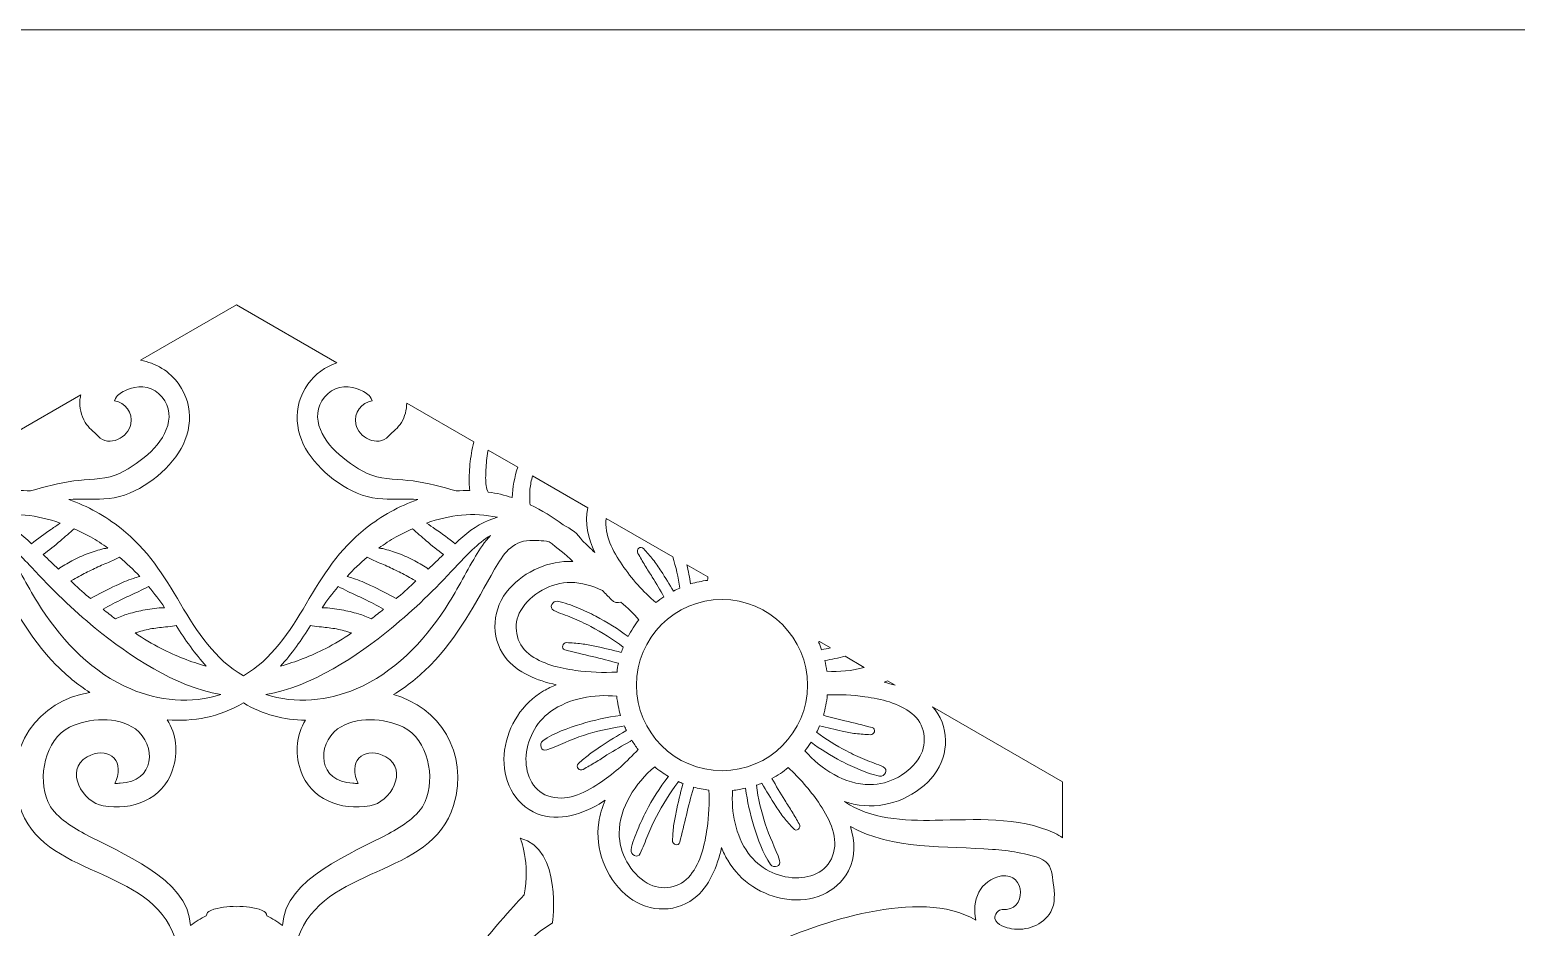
# Model space of a CAD drawing. Extents: x 7 to 992, y -718 to -282.
# Drawn here: x 363.3 to 504.6, y -367.8 to -282.5 of the extents above; entities that cross this region are included whole.
import ezdxf

# ---------------------------------------------------------------- set-up
doc = ezdxf.new("R2010")
doc.units = 0
doc.header["$MEASUREMENT"] = 0
doc.layers.add('Layer 1', color=7, linetype='Continuous')

msp = doc.modelspace()

# ---------------------------------------------------------------- linework, layer by layer
at = {"layer": 'Layer 1', "lineweight": 0}
for points, knots in [([(515.44, -282.48), (515.44, -282.48), (265.44, -282.48), (265.44, -282.48), (265.44, -282.48), (259.14, -282.48), (259.14, -282.48), (259.14, -282.48), (27.26, -282.48), (27.26, -282.48), (27.26, -282.48), (27.26, -282.86), (27.26, -282.86), (27.26, -282.86), (25.9, -282.86), (25.9, -282.86), (25.9, -282.86), (24.9, -282.86), (24.9, -282.86), (24.9, -282.86), (7.49, -306.85), (7.49, -306.85), (7.49, -306.85), (7.49, -496.33), (7.49, -496.33), (7.49, -496.33), (24.9, -524.26), (24.9, -524.26), (24.9, -524.26), (25.04, -524.26), (25.04, -524.26), (25.04, -524.26), (25.9, -525.98), (25.9, -525.98), (25.9, -525.98), (34.58, -543.33), (34.58, -543.33), (34.58, -543.33), (85.48, -645.12), (85.48, -645.12), (85.48, -645.12), (85.48, -693.39), (85.48, -693.39), (85.48, -693.6), (85.49, -693.81), (85.49, -694.02), (85.35, -694.6), (85.27, -695.2), (85.27, -695.83), (85.27, -695.83), (85.27, -710.02), (85.27, -710.02), (85.27, -714.22), (88.67, -717.63), (92.87, -717.63), (92.87, -717.63), (107.07, -717.63), (107.07, -717.63), (107.48, -717.63), (107.89, -717.59), (108.29, -717.52), (108.74, -717.55), (109.19, -717.56), (109.64, -717.56), (109.64, -717.56), (182.16, -717.56), (182.16, -717.56), (182.56, -717.56), (182.97, -717.55), (183.37, -717.53), (183.74, -717.59), (184.13, -717.63), (184.52, -717.63), (184.52, -717.63), (198.72, -717.63), (198.72, -717.63), (202.92, -717.63), (206.32, -714.22), (206.32, -710.02), (206.32, -710.02), (206.32, -695.83), (206.32, -695.83), (206.32, -695.53), (206.3, -695.25), (206.27, -694.96), (206.3, -694.46), (206.32, -693.96), (206.33, -693.45), (206.33, -693.45), (206.33, -645.12), (206.33, -645.12), (206.33, -645.12), (257.2, -543.33), (257.2, -543.33), (257.2, -543.33), (259.14, -539.46), (259.14, -539.46), (259.14, -539.46), (266.76, -524.21), (266.76, -524.21), (266.76, -524.21), (266.76, -645.12), (266.76, -645.12), (266.76, -645.12), (363.47, -645.12), (363.47, -645.12), (363.74, -645.12), (364, -645.1), (364.27, -645.1), (364.76, -645.2), (365.27, -645.25), (365.79, -645.25), (365.79, -645.25), (379.98, -645.25), (379.98, -645.25), (384.18, -645.25), (387.59, -641.84), (387.59, -637.64), (387.59, -637.64), (387.59, -623.45), (387.59, -623.45), (387.59, -623.12), (387.56, -622.8), (387.52, -622.49), (387.56, -621.96), (387.58, -621.43), (387.58, -620.89), (387.58, -620.89), (387.58, -584.63), (387.58, -584.63), (387.58, -584.63), (508.12, -524.36), (508.12, -524.36), (508.12, -524.36), (508.12, -717.56), (508.12, -717.56), (508.12, -717.56), (544.38, -717.56), (544.38, -717.56), (545.28, -717.56), (546.17, -717.51), (547.05, -717.42), (547.05, -717.42), (560.83, -717.42), (560.83, -717.42), (565.03, -717.42), (568.44, -714.01), (568.44, -709.81), (568.44, -709.81), (568.44, -696.13), (568.44, -696.13), (568.53, -695.25), (568.59, -694.36), (568.59, -693.45), (568.59, -693.45), (568.59, -645.12), (568.59, -645.12), (568.59, -645.12), (689.44, -645.12), (689.44, -645.12), (689.44, -645.12), (689.44, -693.39), (689.44, -693.39), (689.44, -693.59), (689.45, -693.79), (689.46, -693.99), (689.34, -694.51), (689.28, -695.06), (689.28, -695.61), (689.28, -695.61), (689.28, -709.81), (689.28, -709.81), (689.28, -714.01), (692.69, -717.42), (696.89, -717.42), (696.89, -717.42), (710.98, -717.42), (710.98, -717.42), (711.84, -717.51), (712.72, -717.56), (713.61, -717.56), (713.61, -717.56), (749.9, -717.56), (749.9, -717.56), (749.9, -717.56), (749.9, -524.21), (749.9, -524.21), (749.9, -524.21), (870.73, -584.62), (870.73, -584.62), (870.73, -584.62), (870.73, -620.95), (870.73, -620.95), (870.73, -621.35), (870.74, -621.75), (870.76, -622.15), (870.71, -622.51), (870.67, -622.87), (870.67, -623.23), (870.67, -623.23), (870.67, -637.43), (870.67, -637.43), (870.67, -641.63), (874.08, -645.04), (878.28, -645.04), (878.28, -645.04), (892.48, -645.04), (892.48, -645.04), (892.58, -645.04), (892.69, -645.03), (892.79, -645.02), (893.49, -645.08), (894.19, -645.12), (894.9, -645.12), (894.9, -645.12), (991.58, -645.12), (991.58, -645.12), (991.58, -645.12), (991.58, -282.48), (991.58, -282.48), (991.58, -282.48), (515.44, -282.48), (515.44, -282.48)], [0, 0, 0, 0, 1, 1, 1, 2, 2, 2, 3, 3, 3, 4, 4, 4, 5, 5, 5, 6, 6, 6, 7, 7, 7, 8, 8, 8, 9, 9, 9, 10, 10, 10, 11, 11, 11, 12, 12, 12, 13, 13, 13, 14, 14, 14, 15, 15, 15, 16, 16, 16, 17, 17, 17, 18, 18, 18, 19, 19, 19, 20, 20, 20, 21, 21, 21, 22, 22, 22, 23, 23, 23, 24, 24, 24, 25, 25, 25, 26, 26, 26, 27, 27, 27, 28, 28, 28, 29, 29, 29, 30, 30, 30, 31, 31, 31, 32, 32, 32, 33, 33, 33, 34, 34, 34, 35, 35, 35, 36, 36, 36, 37, 37, 37, 38, 38, 38, 39, 39, 39, 40, 40, 40, 41, 41, 41, 42, 42, 42, 43, 43, 43, 44, 44, 44, 45, 45, 45, 46, 46, 46, 47, 47, 47, 48, 48, 48, 49, 49, 49, 50, 50, 50, 51, 51, 51, 52, 52, 52, 53, 53, 53, 54, 54, 54, 55, 55, 55, 56, 56, 56, 57, 57, 57, 58, 58, 58, 59, 59, 59, 60, 60, 60, 61, 61, 61, 62, 62, 62, 63, 63, 63, 64, 64, 64, 65, 65, 65, 66, 66, 66, 67, 67, 67, 68, 68, 68, 69, 69, 69, 70, 70, 70, 71, 71, 71, 72, 72, 72, 73, 73, 73, 74, 74, 74, 74]), ([(389.73, -316.15), (388.2, -318.31), (388.48, -321.02), (390.03, -323.07), (391.58, -325.12), (394.22, -326.97), (396.84, -327.07), (397.96, -327.12), (399.08, -327.08), (400.19, -327.11), (398.4, -327.75), (396.71, -328.69), (395.22, -329.87), (392.7, -331.86), (391.17, -334.32), (389.56, -337.04), (388.03, -339.61), (386.26, -342.39), (383.6, -343.86), (380.93, -342.39), (379.16, -339.61), (377.63, -337.04), (376.02, -334.32), (374.49, -331.86), (371.97, -329.87), (370.48, -328.69), (368.79, -327.75), (367, -327.11), (368.12, -327.08), (369.24, -327.12), (370.35, -327.07), (372.97, -326.97), (375.62, -325.12), (377.17, -323.07), (378.71, -321.02), (378.99, -318.31), (377.46, -316.15), (376.6, -314.94), (375.26, -314.15), (373.83, -313.88), (373.83, -313.88), (382.95, -308.62), (382.95, -308.62), (382.95, -308.62), (392.47, -314.12), (392.47, -314.12), (391.39, -314.51), (390.41, -315.19), (389.73, -316.15)], [0, 0, 0, 0, 1, 1, 1, 2, 2, 2, 3, 3, 3, 4, 4, 4, 5, 5, 5, 6, 6, 6, 7, 7, 7, 8, 8, 8, 9, 9, 9, 10, 10, 10, 11, 11, 11, 12, 12, 12, 13, 13, 13, 14, 14, 14, 15, 15, 15, 16, 16, 16, 16]), ([(368.57, -319.79), (368.89, -320.33), (369.37, -320.66), (369.79, -321.1), (370.82, -322.19), (372.68, -321.24), (372.91, -319.95), (373.11, -318.84), (372.34, -317.93), (371.36, -317.74), (371.36, -317.74), (371.45, -317.51), (371.45, -317.51), (371.63, -317.13), (372.1, -316.89), (372.46, -316.72), (373.45, -316.26), (374.7, -316.29), (375.53, -317.05), (377.55, -318.86), (376.19, -321.39), (374.51, -322.83), (373.59, -323.61), (372.53, -324.38), (371.4, -324.81), (370.16, -325.28), (368.76, -325.16), (367.47, -325.36), (366.1, -325.57), (364.72, -325.89), (363.38, -326.31), (362.93, -326.27), (362.49, -326.26), (362.06, -326.26), (362.14, -325.79), (362.13, -325.3), (362.12, -324.82), (362.1, -324.12), (362.03, -323.41), (361.91, -322.72), (361.81, -322.16), (361.71, -321.55), (361.45, -321.03), (361.45, -321.03), (368.15, -317.16), (368.15, -317.16), (368.12, -317.31), (368.09, -317.46), (368.07, -317.61), (368, -318.37), (368.17, -319.13), (368.57, -319.79)], [0, 0, 0, 0, 1, 1, 1, 2, 2, 2, 3, 3, 3, 4, 4, 4, 5, 5, 5, 6, 6, 6, 7, 7, 7, 8, 8, 8, 9, 9, 9, 10, 10, 10, 11, 11, 11, 12, 12, 12, 13, 13, 13, 14, 14, 14, 15, 15, 15, 16, 16, 16, 17, 17, 17, 17]), ([(394.28, -319.95), (394.51, -321.24), (396.37, -322.19), (397.4, -321.1), (397.82, -320.66), (398.3, -320.33), (398.62, -319.79), (398.96, -319.24), (399.12, -318.6), (399.12, -317.96), (399.12, -317.96), (405.5, -321.64), (405.5, -321.64), (405.4, -322), (405.34, -322.37), (405.28, -322.72), (405.16, -323.41), (405.09, -324.12), (405.07, -324.82), (405.06, -325.3), (405.05, -325.79), (405.13, -326.26), (404.7, -326.26), (404.26, -326.27), (403.82, -326.31), (402.47, -325.89), (401.1, -325.57), (399.73, -325.36), (398.43, -325.16), (397.03, -325.28), (395.8, -324.81), (394.66, -324.38), (393.6, -323.61), (392.69, -322.83), (391, -321.39), (389.64, -318.86), (391.66, -317.05), (392.49, -316.29), (393.75, -316.26), (394.74, -316.72), (395.1, -316.89), (395.56, -317.13), (395.74, -317.51), (395.74, -317.51), (395.84, -317.74), (395.84, -317.74), (394.86, -317.93), (394.08, -318.84), (394.28, -319.95)], [0, 0, 0, 0, 1, 1, 1, 2, 2, 2, 3, 3, 3, 4, 4, 4, 5, 5, 5, 6, 6, 6, 7, 7, 7, 8, 8, 8, 9, 9, 9, 10, 10, 10, 11, 11, 11, 12, 12, 12, 13, 13, 13, 14, 14, 14, 15, 15, 15, 16, 16, 16, 16]), ([(409.15, -326.94), (408.42, -326.7), (407.66, -326.52), (406.88, -326.41), (406.88, -326.41), (406.83, -326.35), (406.83, -326.35), (406.83, -326.35), (406.73, -326.13), (406.73, -326.13), (406.73, -326.13), (406.7, -325.98), (406.7, -325.98), (406.61, -325.5), (406.62, -325), (406.64, -324.51), (406.66, -323.92), (406.71, -323.34), (406.79, -322.76), (406.81, -322.64), (406.83, -322.53), (406.85, -322.42), (406.85, -322.42), (409.68, -324.05), (409.68, -324.05), (409.37, -324.98), (409.18, -325.96), (409.15, -326.94)], [0, 0, 0, 0, 1, 1, 1, 2, 2, 2, 3, 3, 3, 4, 4, 4, 5, 5, 5, 6, 6, 6, 7, 7, 7, 8, 8, 8, 9, 9, 9, 9]), ([(417, -332.16), (416.61, -331.78), (416.22, -331.4), (415.82, -331.03), (415.4, -330.38), (414.75, -329.88), (413.99, -329.53), (413, -328.78), (411.95, -328.13), (410.85, -327.61), (410.81, -327.11), (410.79, -326.6), (410.84, -326.13), (410.88, -325.73), (410.97, -325.29), (411.08, -324.86), (411.08, -324.86), (416.34, -327.9), (416.34, -327.9), (416.02, -329.31), (416.39, -330.83), (417, -332.16)], [0, 0, 0, 0, 1, 1, 1, 2, 2, 2, 3, 3, 3, 4, 4, 4, 5, 5, 5, 6, 6, 6, 7, 7, 7, 7]), ([(366.19, -329.36), (365.91, -329.55), (365.63, -329.74), (365.35, -329.93), (364.71, -330.37), (364.08, -330.85), (363.46, -331.32), (363.22, -331.1), (362.98, -330.87), (362.74, -330.66), (361.75, -329.78), (360.64, -329.15), (359.45, -328.81), (361.74, -328.3), (364.02, -328.59), (366.19, -329.36)], [0, 0, 0, 0, 1, 1, 1, 2, 2, 2, 3, 3, 3, 4, 4, 4, 5, 5, 5, 5]), ([(407.75, -328.81), (406.55, -329.15), (405.44, -329.78), (404.46, -330.66), (404.21, -330.87), (403.97, -331.1), (403.73, -331.32), (403.11, -330.85), (402.49, -330.37), (401.84, -329.93), (401.56, -329.74), (401.29, -329.55), (401.01, -329.36), (403.18, -328.59), (405.46, -328.3), (407.75, -328.81)], [0, 0, 0, 0, 1, 1, 1, 2, 2, 2, 3, 3, 3, 4, 4, 4, 5, 5, 5, 5]), ([(424.47, -335.82), (424.1, -335.19), (423.71, -334.55), (423.3, -333.93), (423.06, -333.56), (422.82, -333.17), (422.53, -332.83), (422.25, -332.48), (421.95, -332.14), (421.66, -331.8), (421.35, -331.45), (420.87, -331.85), (421.1, -332.24), (421.32, -332.62), (421.54, -333), (421.76, -333.38), (421.98, -333.76), (422.23, -334.12), (422.46, -334.49), (422.85, -335.1), (423.21, -335.73), (423.56, -336.36), (423.29, -336.53), (423.04, -336.72), (422.79, -336.92), (421.59, -335.85), (420.5, -334.65), (419.6, -333.32), (418.74, -332.07), (417.87, -330.48), (418.09, -328.91), (418.09, -328.91), (424.41, -332.56), (424.41, -332.56), (424.71, -333.53), (424.94, -334.52), (425.09, -335.53), (424.88, -335.62), (424.68, -335.72), (424.47, -335.82)], [0, 0, 0, 0, 1, 1, 1, 2, 2, 2, 3, 3, 3, 4, 4, 4, 5, 5, 5, 6, 6, 6, 7, 7, 7, 8, 8, 8, 9, 9, 9, 10, 10, 10, 11, 11, 11, 12, 12, 12, 13, 13, 13, 13]), ([(372.89, -345.12), (369.29, -343.58), (366.54, -340.71), (364.42, -337.5), (363.35, -335.88), (362.5, -334.16), (361.52, -332.49), (361.13, -331.82), (360.66, -331.13), (360.1, -330.53), (361.34, -331.29), (362.38, -332.41), (363.48, -333.59), (365.37, -335.63), (367.36, -337.57), (369.51, -339.33), (372.83, -342.04), (377.06, -344.86), (381.45, -345.66), (378.69, -346.56), (375.48, -346.23), (372.89, -345.12)], [0, 0, 0, 0, 1, 1, 1, 2, 2, 2, 3, 3, 3, 4, 4, 4, 5, 5, 5, 6, 6, 6, 7, 7, 7, 7]), ([(370.34, -331.79), (369.84, -331.92), (369.34, -332.07), (368.85, -332.25), (368.31, -332.44), (367.8, -332.69), (367.29, -332.96), (366.88, -333.19), (366.4, -333.42), (366.02, -333.73), (365.54, -333.27), (365.06, -332.82), (364.58, -332.36), (365.13, -331.93), (365.68, -331.5), (366.21, -331.04), (366.65, -330.66), (367.09, -330.28), (367.53, -329.9), (368.06, -330.14), (368.58, -330.39), (369.08, -330.67), (369.66, -330.99), (370.2, -331.36), (370.72, -331.74), (370.6, -331.76), (370.47, -331.76), (370.34, -331.79)], [0, 0, 0, 0, 1, 1, 1, 2, 2, 2, 3, 3, 3, 4, 4, 4, 5, 5, 5, 6, 6, 6, 7, 7, 7, 8, 8, 8, 9, 9, 9, 9]), ([(397.68, -339.33), (399.84, -337.57), (401.82, -335.63), (403.72, -333.59), (404.81, -332.41), (405.86, -331.29), (407.1, -330.53), (406.53, -331.13), (406.06, -331.82), (405.67, -332.49), (404.69, -334.16), (403.84, -335.88), (402.77, -337.5), (400.65, -340.71), (397.9, -343.58), (394.31, -345.12), (391.71, -346.23), (388.5, -346.56), (385.74, -345.66), (390.14, -344.86), (394.37, -342.04), (397.68, -339.33)], [0, 0, 0, 0, 1, 1, 1, 2, 2, 2, 3, 3, 3, 4, 4, 4, 5, 5, 5, 6, 6, 6, 7, 7, 7, 7]), ([(396.47, -331.74), (397, -331.36), (397.54, -330.99), (398.11, -330.67), (398.61, -330.39), (399.13, -330.14), (399.66, -329.9), (400.1, -330.28), (400.54, -330.66), (400.98, -331.04), (401.51, -331.5), (402.06, -331.93), (402.61, -332.36), (402.13, -332.82), (401.65, -333.27), (401.17, -333.73), (400.79, -333.42), (400.32, -333.19), (399.9, -332.96), (399.39, -332.69), (398.88, -332.44), (398.34, -332.25), (397.85, -332.07), (397.35, -331.92), (396.85, -331.79), (396.73, -331.76), (396.6, -331.76), (396.47, -331.74)], [0, 0, 0, 0, 1, 1, 1, 2, 2, 2, 3, 3, 3, 4, 4, 4, 5, 5, 5, 6, 6, 6, 7, 7, 7, 8, 8, 8, 9, 9, 9, 9]), ([(359.71, -333.74), (361.53, -336.99), (363.18, -340.14), (365.81, -342.85), (366.77, -343.83), (367.85, -344.71), (369, -345.45), (364.23, -346.18), (360.67, -350.71), (362.31, -356.2), (364.4, -363.13), (374.79, -361.86), (377.11, -368.81), (376.54, -369.37), (376.05, -369.96), (375.66, -370.55), (374.06, -372.98), (372.16, -377.25), (372.74, -380.43), (371.25, -381.16), (369.86, -382.08), (368.6, -383.16), (368.6, -383.16), (364.77, -378.06), (364.77, -378.06), (364.01, -373.47), (355.59, -364.67), (355.59, -364.67), (355.02, -361.61), (355.97, -359.31), (355.97, -359.31), (351.96, -360.27), (352.91, -367.35), (352.91, -367.35), (359.42, -371.17), (361.14, -380.35), (361.14, -380.35), (364.38, -382.22), (365.83, -384.17), (366.45, -385.3), (365.77, -386.09), (365.14, -386.94), (364.59, -387.84), (362.34, -386.7), (359.85, -385.98), (357.62, -384.81), (354.7, -383.28), (351.86, -381.62), (349.11, -379.8), (343.65, -376.2), (338.3, -372.18), (332.31, -369.46), (328.18, -367.59), (319.61, -364.48), (314.07, -366.43), (314.19, -364.82), (313.37, -363.2), (311.52, -362.89), (309.21, -362.5), (309.1, -366.31), (311.46, -366.08), (311.83, -366.05), (312.23, -366.59), (312.16, -366.94), (312.04, -367.54), (311.06, -367.82), (310.57, -367.9), (309.22, -368.15), (307.56, -367.56), (306.86, -366.31), (306.4, -365.48), (306.49, -364.47), (306.62, -363.57), (306.72, -362.87), (306.74, -361.99), (307.32, -361.54), (307.98, -361.03), (309.21, -360.81), (310, -360.66), (310.79, -360.5), (311.6, -360.42), (312.4, -360.36), (316.69, -360.04), (322.01, -360.39), (325.9, -358.2), (325.46, -359.59), (325.37, -361.08), (326.07, -362.39), (327.23, -364.54), (329.6, -365.43), (331.95, -365.1), (334.28, -364.77), (336.37, -363.43), (337.56, -361.4), (337.79, -361.01), (337.98, -360.6), (338.15, -360.19), (338.54, -361.97), (339.29, -363.91), (340.77, -365.04), (342.73, -366.53), (345.48, -366.27), (347.28, -364.66), (349.17, -362.96), (350.19, -360.34), (349.81, -357.81), (349.71, -357.08), (349.5, -356.37), (349.22, -355.69), (349.41, -355.81), (349.59, -355.95), (349.79, -356.06), (351.61, -357.11), (354.06, -357.87), (356.05, -356.8), (358.2, -355.65), (359.09, -353.27), (358.76, -350.92), (358.43, -348.59), (357.09, -346.51), (355.06, -345.31), (354.67, -345.08), (354.27, -344.9), (353.85, -344.72), (355.63, -344.33), (357.57, -343.59), (358.7, -342.1), (360.19, -340.15), (359.93, -337.4), (358.32, -335.6), (356.8, -333.9), (354.54, -332.92), (352.27, -333), (352.99, -332.33), (353.74, -331.7), (354.53, -331.13), (355.19, -331.01), (355.89, -330.99), (356.37, -331.01), (358.07, -331.07), (358.94, -332.37), (359.71, -333.74)], [0, 0, 0, 0, 1, 1, 1, 2, 2, 2, 3, 3, 3, 4, 4, 4, 5, 5, 5, 6, 6, 6, 7, 7, 7, 8, 8, 8, 9, 9, 9, 10, 10, 10, 11, 11, 11, 12, 12, 12, 13, 13, 13, 14, 14, 14, 15, 15, 15, 16, 16, 16, 17, 17, 17, 18, 18, 18, 19, 19, 19, 20, 20, 20, 21, 21, 21, 22, 22, 22, 23, 23, 23, 24, 24, 24, 25, 25, 25, 26, 26, 26, 27, 27, 27, 28, 28, 28, 29, 29, 29, 30, 30, 30, 31, 31, 31, 32, 32, 32, 33, 33, 33, 34, 34, 34, 35, 35, 35, 36, 36, 36, 37, 37, 37, 38, 38, 38, 39, 39, 39, 40, 40, 40, 41, 41, 41, 42, 42, 42, 43, 43, 43, 44, 44, 44, 45, 45, 45, 46, 46, 46, 47, 47, 47, 47]), ([(410.82, -331.01), (411.3, -330.99), (412, -331.01), (412.66, -331.13), (413.45, -331.7), (414.2, -332.33), (414.92, -333), (412.65, -332.92), (410.39, -333.9), (408.87, -335.6), (407.26, -337.4), (407, -340.15), (408.49, -342.1), (409.62, -343.59), (411.56, -344.33), (413.34, -344.72), (412.93, -344.9), (412.52, -345.08), (412.13, -345.31), (410.1, -346.51), (408.76, -348.59), (408.43, -350.92), (408.1, -353.27), (408.99, -355.65), (411.14, -356.8), (413.13, -357.87), (415.58, -357.11), (417.41, -356.06), (417.6, -355.95), (417.78, -355.81), (417.98, -355.69), (417.69, -356.37), (417.49, -357.08), (417.38, -357.81), (417, -360.34), (418.02, -362.96), (419.91, -364.66), (421.72, -366.27), (424.47, -366.53), (426.42, -365.04), (427.9, -363.91), (428.65, -361.97), (429.04, -360.19), (429.21, -360.6), (429.4, -361.01), (429.63, -361.4), (430.82, -363.43), (432.91, -364.77), (435.24, -365.1), (437.59, -365.43), (439.96, -364.54), (441.12, -362.39), (441.82, -361.08), (441.73, -359.59), (441.29, -358.2), (445.19, -360.39), (450.5, -360.04), (454.79, -360.36), (455.59, -360.42), (456.4, -360.5), (457.19, -360.66), (457.98, -360.81), (459.21, -361.03), (459.87, -361.54), (460.46, -361.99), (460.47, -362.87), (460.57, -363.57), (460.71, -364.47), (460.79, -365.48), (460.33, -366.31), (459.64, -367.56), (457.97, -368.15), (456.62, -367.9), (456.13, -367.82), (455.15, -367.54), (455.03, -366.94), (454.96, -366.59), (455.36, -366.05), (455.73, -366.08), (458.09, -366.31), (457.98, -362.5), (455.67, -362.89), (453.57, -363.24), (452.8, -365.28), (453.23, -367.09), (447.86, -363.91), (438.09, -367.42), (433.58, -369.46), (427.59, -372.18), (422.25, -376.2), (416.78, -379.8), (414.03, -381.62), (411.2, -383.28), (408.28, -384.81), (406.04, -385.98), (403.55, -386.7), (401.3, -387.84), (400.75, -386.94), (400.13, -386.09), (399.45, -385.3), (400.06, -384.17), (401.51, -382.22), (404.75, -380.35), (404.75, -380.35), (406.48, -371.17), (412.98, -367.35), (412.98, -367.35), (413.93, -360.27), (409.92, -359.31), (409.92, -359.31), (410.87, -361.61), (410.3, -364.67), (410.3, -364.67), (401.89, -373.47), (401.12, -378.06), (401.12, -378.06), (397.3, -383.16), (397.3, -383.16), (396.04, -382.08), (394.65, -381.16), (393.15, -380.43), (393.73, -377.25), (391.84, -372.98), (390.24, -370.55), (389.85, -369.96), (389.35, -369.37), (388.79, -368.81), (391.11, -361.86), (401.5, -363.13), (403.58, -356.2), (405.11, -351.09), (402.13, -346.82), (397.86, -345.66), (399.14, -344.87), (400.33, -343.93), (401.38, -342.85), (404.01, -340.14), (405.66, -336.99), (407.48, -333.74), (408.25, -332.37), (409.13, -331.07), (410.82, -331.01)], [0, 0, 0, 0, 1, 1, 1, 2, 2, 2, 3, 3, 3, 4, 4, 4, 5, 5, 5, 6, 6, 6, 7, 7, 7, 8, 8, 8, 9, 9, 9, 10, 10, 10, 11, 11, 11, 12, 12, 12, 13, 13, 13, 14, 14, 14, 15, 15, 15, 16, 16, 16, 17, 17, 17, 18, 18, 18, 19, 19, 19, 20, 20, 20, 21, 21, 21, 22, 22, 22, 23, 23, 23, 24, 24, 24, 25, 25, 25, 26, 26, 26, 27, 27, 27, 28, 28, 28, 29, 29, 29, 30, 30, 30, 31, 31, 31, 32, 32, 32, 33, 33, 33, 34, 34, 34, 35, 35, 35, 36, 36, 36, 37, 37, 37, 38, 38, 38, 39, 39, 39, 40, 40, 40, 41, 41, 41, 42, 42, 42, 43, 43, 43, 44, 44, 44, 45, 45, 45, 46, 46, 46, 47, 47, 47, 47]), ([(373.14, -334.61), (372.58, -334.79), (372.04, -335.04), (371.52, -335.28), (370.68, -335.66), (369.86, -336.09), (369.06, -336.53), (369.06, -336.53), (368.88, -336.38), (368.88, -336.38), (368.31, -335.88), (367.76, -335.38), (367.21, -334.86), (367.21, -334.86), (367.45, -334.71), (367.45, -334.71), (367.68, -334.58), (367.91, -334.45), (368.14, -334.33), (368.57, -334.1), (369.01, -333.89), (369.45, -333.68), (369.88, -333.46), (370.33, -333.26), (370.78, -333.09), (371.14, -332.95), (371.48, -332.77), (371.82, -332.59), (372.5, -333.17), (373.14, -333.78), (373.75, -334.44), (373.54, -334.49), (373.34, -334.55), (373.14, -334.61)], [0, 0, 0, 0, 1, 1, 1, 2, 2, 2, 3, 3, 3, 4, 4, 4, 5, 5, 5, 6, 6, 6, 7, 7, 7, 8, 8, 8, 9, 9, 9, 10, 10, 10, 11, 11, 11, 11]), ([(397.74, -333.68), (398.18, -333.89), (398.62, -334.1), (399.06, -334.33), (399.29, -334.45), (399.51, -334.58), (399.74, -334.71), (399.74, -334.71), (399.98, -334.86), (399.98, -334.86), (399.43, -335.38), (398.88, -335.88), (398.32, -336.38), (398.32, -336.38), (398.13, -336.53), (398.13, -336.53), (397.33, -336.09), (396.51, -335.66), (395.68, -335.28), (395.15, -335.04), (394.61, -334.79), (394.05, -334.61), (393.85, -334.55), (393.65, -334.49), (393.45, -334.44), (394.05, -333.78), (394.69, -333.17), (395.37, -332.59), (395.71, -332.77), (396.05, -332.95), (396.41, -333.09), (396.86, -333.26), (397.31, -333.46), (397.74, -333.68)], [0, 0, 0, 0, 1, 1, 1, 2, 2, 2, 3, 3, 3, 4, 4, 4, 5, 5, 5, 6, 6, 6, 7, 7, 7, 8, 8, 8, 9, 9, 9, 10, 10, 10, 11, 11, 11, 11]), ([(425.75, -333.33), (425.75, -333.33), (427.74, -334.48), (427.74, -334.48), (427.73, -334.59), (427.73, -334.69), (427.72, -334.8), (427.17, -334.87), (426.63, -334.98), (426.11, -335.14), (426.01, -334.53), (425.89, -333.93), (425.75, -333.33)], [0, 0, 0, 0, 1, 1, 1, 2, 2, 2, 3, 3, 3, 4, 4, 4, 4]), ([(376.03, -337.4), (375.44, -337.41), (374.84, -337.51), (374.26, -337.61), (373.72, -337.7), (373.18, -337.83), (372.66, -337.99), (372.24, -338.11), (371.83, -338.27), (371.43, -338.46), (371.04, -338.16), (370.65, -337.86), (370.27, -337.55), (370.88, -337.2), (371.5, -336.87), (372.13, -336.56), (372.63, -336.31), (373.16, -336.1), (373.66, -335.85), (373.97, -335.69), (374.28, -335.54), (374.59, -335.39), (375.12, -336.04), (375.63, -336.71), (376.11, -337.4), (376.11, -337.4), (376.03, -337.4), (376.03, -337.4)], [0, 0, 0, 0, 1, 1, 1, 2, 2, 2, 3, 3, 3, 4, 4, 4, 5, 5, 5, 6, 6, 6, 7, 7, 7, 8, 8, 8, 9, 9, 9, 9]), ([(393.53, -335.85), (394.03, -336.1), (394.56, -336.31), (395.06, -336.56), (395.7, -336.87), (396.31, -337.2), (396.92, -337.55), (396.54, -337.86), (396.15, -338.16), (395.76, -338.46), (395.37, -338.27), (394.95, -338.11), (394.53, -337.99), (394.01, -337.83), (393.47, -337.7), (392.93, -337.61), (392.35, -337.51), (391.75, -337.41), (391.16, -337.4), (391.16, -337.4), (391.08, -337.4), (391.08, -337.4), (391.56, -336.71), (392.07, -336.04), (392.61, -335.39), (392.92, -335.54), (393.22, -335.69), (393.53, -335.85)], [0, 0, 0, 0, 1, 1, 1, 2, 2, 2, 3, 3, 3, 4, 4, 4, 5, 5, 5, 6, 6, 6, 7, 7, 7, 8, 8, 8, 9, 9, 9, 9]), ([(418.56, -336.63), (418.84, -336.91), (419.17, -336.96), (419.47, -336.88), (420.11, -337.39), (420.69, -337.96), (421.17, -338.56), (420.79, -339.05), (420.45, -339.58), (420.16, -340.14), (419.19, -339.42), (418.17, -338.76), (417.09, -338.21), (416.54, -337.92), (415.97, -337.65), (415.38, -337.41), (414.76, -337.16), (414.13, -336.9), (413.46, -336.79), (412.97, -336.71), (412.59, -337.41), (413.1, -337.66), (413.67, -337.93), (414.26, -338.12), (414.84, -338.36), (415.44, -338.61), (416.03, -338.88), (416.61, -339.18), (417.69, -339.75), (418.73, -340.4), (419.71, -341.14), (419.64, -341.31), (419.58, -341.48), (419.52, -341.65), (418.69, -341.43), (417.85, -341.23), (417.01, -341.06), (416.59, -340.98), (416.16, -340.88), (415.73, -340.83), (415.27, -340.77), (414.8, -340.75), (414.33, -340.72), (413.95, -340.69), (413.75, -341.3), (414.16, -341.4), (415.03, -341.62), (415.89, -341.84), (416.76, -342.03), (417.59, -342.23), (418.42, -342.44), (419.24, -342.68), (419.18, -342.96), (419.14, -343.23), (419.11, -343.51), (417.79, -343.58), (416.47, -343.54), (415.17, -343.36), (413.63, -343.14), (411.96, -342.76), (410.72, -341.78), (409.49, -340.81), (409.17, -339.01), (409.96, -337.67), (410.9, -336.06), (412.86, -335), (414.71, -335), (415.75, -335.01), (416.77, -335.3), (417.72, -335.76), (418, -336.05), (418.28, -336.34), (418.56, -336.63)], [0, 0, 0, 0, 1, 1, 1, 2, 2, 2, 3, 3, 3, 4, 4, 4, 5, 5, 5, 6, 6, 6, 7, 7, 7, 8, 8, 8, 9, 9, 9, 10, 10, 10, 11, 11, 11, 12, 12, 12, 13, 13, 13, 14, 14, 14, 15, 15, 15, 16, 16, 16, 17, 17, 17, 18, 18, 18, 19, 19, 19, 20, 20, 20, 21, 21, 21, 22, 22, 22, 23, 23, 23, 24, 24, 24, 24]), ([(429.09, -336.62), (433.57, -336.62), (437.22, -340.27), (437.22, -344.76), (437.22, -349.24), (433.57, -352.89), (429.09, -352.89), (424.6, -352.89), (420.95, -349.24), (420.95, -344.76), (420.95, -340.27), (424.6, -336.62), (429.09, -336.62)], [0, 0, 0, 0, 1, 1, 1, 2, 2, 2, 3, 3, 3, 4, 4, 4, 4]), ([(375.77, -341.28), (374.92, -340.83), (374.11, -340.33), (373.31, -339.8), (373.78, -339.65), (374.25, -339.52), (374.73, -339.42), (375.22, -339.33), (375.66, -339.29), (376.19, -339.23), (376.48, -339.19), (376.78, -339.18), (377.06, -339.12), (377.06, -339.12), (377.21, -339.08), (377.21, -339.08), (378.07, -340.44), (378.99, -341.79), (380.07, -342.96), (378.61, -342.53), (377.19, -342.01), (375.77, -341.28)], [0, 0, 0, 0, 1, 1, 1, 2, 2, 2, 3, 3, 3, 4, 4, 4, 5, 5, 5, 6, 6, 6, 7, 7, 7, 7]), ([(392.46, -339.42), (392.94, -339.52), (393.41, -339.65), (393.88, -339.8), (393.08, -340.33), (392.27, -340.83), (391.42, -341.28), (390.01, -342.01), (388.58, -342.53), (387.12, -342.96), (388.21, -341.79), (389.12, -340.44), (389.98, -339.08), (389.98, -339.08), (390.13, -339.12), (390.13, -339.12), (390.42, -339.18), (390.72, -339.19), (391.01, -339.23), (391.53, -339.29), (391.97, -339.33), (392.46, -339.42)], [0, 0, 0, 0, 1, 1, 1, 2, 2, 2, 3, 3, 3, 4, 4, 4, 5, 5, 5, 6, 6, 6, 7, 7, 7, 7]), ([(438.55, -341.39), (438.47, -341.14), (438.37, -340.9), (438.27, -340.66), (438.27, -340.66), (438.35, -340.61), (438.35, -340.61), (438.35, -340.61), (439.4, -341.22), (439.4, -341.22), (439.12, -341.27), (438.84, -341.34), (438.55, -341.39)], [0, 0, 0, 0, 1, 1, 1, 2, 2, 2, 3, 3, 3, 4, 4, 4, 4]), ([(440.78, -342.01), (440.78, -342.01), (442.61, -343.07), (442.61, -343.07), (441.45, -343.4), (440.23, -343.52), (439.05, -343.43), (439, -343.09), (438.94, -342.75), (438.86, -342.42), (439.51, -342.31), (440.15, -342.17), (440.78, -342.01)], [0, 0, 0, 0, 1, 1, 1, 2, 2, 2, 3, 3, 3, 4, 4, 4, 4]), ([(444.51, -344.49), (444.62, -344.45), (444.72, -344.4), (444.83, -344.35), (444.83, -344.35), (445.55, -344.77), (445.55, -344.77), (445.2, -344.66), (444.85, -344.57), (444.51, -344.49)], [0, 0, 0, 0, 1, 1, 1, 2, 2, 2, 3, 3, 3, 3]), ([(412.43, -350.91), (413.61, -350.5), (414.72, -349.91), (415.92, -349.53), (417.11, -349.15), (418.34, -348.86), (419.58, -348.69), (419.58, -348.69), (419.8, -348.63), (419.8, -348.63), (419.87, -348.78), (419.94, -348.93), (420.02, -349.08), (420.02, -349.08), (419.94, -349.1), (419.94, -349.1), (419.15, -349.56), (418.37, -350.04), (417.6, -350.55), (417.23, -350.8), (416.84, -351.04), (416.49, -351.32), (416.14, -351.61), (415.8, -351.9), (415.46, -352.2), (415.11, -352.51), (415.52, -352.99), (415.9, -352.76), (416.28, -352.53), (416.67, -352.32), (417.05, -352.1), (417.42, -351.88), (417.78, -351.62), (418.15, -351.39), (418.88, -350.94), (419.62, -350.51), (420.37, -350.1), (420.37, -350.1), (420.51, -349.99), (420.51, -349.99), (420.7, -350.29), (420.9, -350.59), (421.12, -350.87), (420.07, -352.02), (418.92, -353.06), (417.64, -353.93), (416.28, -354.86), (414.53, -355.81), (412.84, -355.38), (411.2, -354.96), (410.42, -353.35), (410.46, -351.77), (410.51, -349.99), (411.36, -348.31), (412.8, -347.27), (414.57, -346), (416.94, -345.59), (419.08, -345.81), (419.15, -346.43), (419.27, -347.04), (419.45, -347.63), (418.18, -347.81), (416.92, -348.07), (415.7, -348.46), (414.47, -348.84), (413.12, -349.28), (412.07, -350.04), (411.67, -350.33), (411.88, -351.1), (412.43, -350.91)], [0, 0, 0, 0, 1, 1, 1, 2, 2, 2, 3, 3, 3, 4, 4, 4, 5, 5, 5, 6, 6, 6, 7, 7, 7, 8, 8, 8, 9, 9, 9, 10, 10, 10, 11, 11, 11, 12, 12, 12, 13, 13, 13, 14, 14, 14, 15, 15, 15, 16, 16, 16, 17, 17, 17, 18, 18, 18, 19, 19, 19, 20, 20, 20, 21, 21, 21, 22, 22, 22, 23, 23, 23, 23]), ([(444.42, -352.53), (443.85, -352.26), (443.26, -352.07), (442.68, -351.82), (442.08, -351.58), (441.49, -351.31), (440.92, -351.01), (439.93, -350.49), (438.98, -349.89), (438.08, -349.24), (438.18, -349.03), (438.28, -348.83), (438.37, -348.63), (439.08, -348.81), (439.79, -348.98), (440.51, -349.13), (440.93, -349.21), (441.36, -349.31), (441.79, -349.36), (442.26, -349.42), (442.73, -349.44), (443.19, -349.47), (443.57, -349.5), (443.77, -348.89), (443.36, -348.79), (442.49, -348.57), (441.63, -348.35), (440.77, -348.15), (440.08, -348), (439.4, -347.81), (438.73, -347.62), (438.91, -347), (439.04, -346.35), (439.1, -345.68), (440.29, -345.64), (441.49, -345.69), (442.68, -345.86), (444.22, -346.07), (445.88, -346.45), (447.13, -347.44), (448.36, -348.4), (448.67, -350.2), (447.89, -351.55), (446.94, -353.16), (444.99, -354.22), (443.13, -354.21), (440.76, -354.2), (438.5, -352.75), (436.97, -350.99), (437.18, -350.73), (437.37, -350.46), (437.55, -350.18), (438.46, -350.85), (439.42, -351.46), (440.43, -351.98), (440.99, -352.27), (441.56, -352.54), (442.14, -352.78), (442.77, -353.03), (443.39, -353.29), (444.07, -353.4), (444.55, -353.48), (444.93, -352.78), (444.42, -352.53)], [0, 0, 0, 0, 1, 1, 1, 2, 2, 2, 3, 3, 3, 4, 4, 4, 5, 5, 5, 6, 6, 6, 7, 7, 7, 8, 8, 8, 9, 9, 9, 10, 10, 10, 11, 11, 11, 12, 12, 12, 13, 13, 13, 14, 14, 14, 15, 15, 15, 16, 16, 16, 17, 17, 17, 18, 18, 18, 19, 19, 19, 20, 20, 20, 21, 21, 21, 21]), ([(389.51, -348.1), (388.66, -349.42), (388.46, -351.1), (389.02, -352.81), (389.97, -355.69), (392.88, -356.67), (395.62, -356.23), (397.55, -355.91), (399.37, -352.84), (397.14, -351.58), (395.33, -350.56), (393.58, -351.7), (394.38, -353.81), (394.41, -353.91), (394.46, -354.01), (394.51, -354.09), (394.34, -354.1), (394.17, -354.09), (394, -354.07), (390.71, -354.01), (390.51, -350.41), (392.56, -348.92), (394.27, -347.69), (397.02, -347.86), (398.81, -348.75), (401.17, -349.92), (401.85, -353.59), (400.89, -355.81), (400.25, -357.26), (398.7, -358.13), (397.38, -358.87), (394.04, -360.72), (387.53, -363.08), (387.32, -367.58), (386.85, -367.24), (386.35, -366.93), (385.84, -366.67), (385.79, -366.46), (385.64, -366.26), (385.4, -366.16), (384.61, -365.85), (383.78, -365.76), (382.95, -365.82), (382.11, -365.76), (381.29, -365.85), (380.49, -366.16), (380.25, -366.26), (380.1, -366.46), (380.06, -366.67), (379.54, -366.93), (379.04, -367.24), (378.57, -367.58), (378.36, -363.08), (371.85, -360.72), (368.51, -358.87), (367.19, -358.13), (365.64, -357.26), (365, -355.81), (364.04, -353.59), (364.73, -349.92), (367.08, -348.75), (368.87, -347.86), (371.63, -347.69), (373.33, -348.92), (375.38, -350.41), (375.19, -354.01), (371.89, -354.07), (371.72, -354.09), (371.55, -354.1), (371.38, -354.09), (371.43, -354.01), (371.48, -353.91), (371.52, -353.81), (372.31, -351.7), (370.56, -350.56), (368.75, -351.58), (366.53, -352.84), (368.34, -355.91), (370.27, -356.23), (373.01, -356.67), (375.92, -355.69), (376.87, -352.81), (377.44, -351.08), (377.23, -349.39), (376.36, -348.05), (378.82, -348.25), (381.31, -347.79), (383.6, -346.45), (385.47, -347.55), (387.48, -348.06), (389.51, -348.1)], [0, 0, 0, 0, 1, 1, 1, 2, 2, 2, 3, 3, 3, 4, 4, 4, 5, 5, 5, 6, 6, 6, 7, 7, 7, 8, 8, 8, 9, 9, 9, 10, 10, 10, 11, 11, 11, 12, 12, 12, 13, 13, 13, 14, 14, 14, 15, 15, 15, 16, 16, 16, 17, 17, 17, 18, 18, 18, 19, 19, 19, 20, 20, 20, 21, 21, 21, 22, 22, 22, 23, 23, 23, 24, 24, 24, 25, 25, 25, 26, 26, 26, 27, 27, 27, 28, 28, 28, 29, 29, 29, 30, 30, 30, 30]), ([(461.46, -359.25), (461.23, -359.1), (460.99, -358.95), (460.71, -358.82), (457.22, -357.21), (453.1, -357.54), (449.36, -357.6), (446.38, -357.64), (443.2, -357.5), (440.74, -355.82), (441.19, -355.96), (441.65, -356.08), (442.13, -356.15), (444.65, -356.53), (447.28, -355.51), (448.97, -353.62), (450.58, -351.82), (450.84, -349.06), (449.36, -347.11), (449.27, -347), (449.18, -346.91), (449.09, -346.81), (449.09, -346.81), (461.46, -353.95), (461.46, -353.95), (461.46, -353.95), (461.46, -359.25), (461.46, -359.25)], [0, 0, 0, 0, 1, 1, 1, 2, 2, 2, 3, 3, 3, 4, 4, 4, 5, 5, 5, 6, 6, 6, 7, 7, 7, 8, 8, 8, 9, 9, 9, 9]), ([(422.69, -352.52), (423.1, -352.86), (423.55, -353.16), (424.01, -353.43), (424.01, -353.43), (423.96, -353.48), (423.96, -353.48), (423.17, -354.51), (422.47, -355.61), (421.87, -356.76), (421.58, -357.32), (421.32, -357.89), (421.08, -358.47), (420.82, -359.1), (420.56, -359.73), (420.45, -360.4), (420.38, -360.89), (421.07, -361.27), (421.32, -360.75), (421.6, -360.19), (421.79, -359.6), (422.03, -359.02), (422.28, -358.42), (422.55, -357.83), (422.85, -357.25), (423.44, -356.12), (424.12, -355.03), (424.9, -354.02), (424.9, -354.02), (424.94, -353.91), (424.94, -353.91), (425.09, -353.98), (425.24, -354.05), (425.39, -354.11), (425.39, -354.11), (425.36, -354.17), (425.36, -354.17), (425.12, -355.05), (424.91, -355.95), (424.73, -356.84), (424.64, -357.27), (424.54, -357.7), (424.49, -358.13), (424.44, -358.59), (424.41, -359.06), (424.38, -359.53), (424.36, -359.9), (424.97, -360.1), (425.07, -359.69), (425.28, -358.83), (425.5, -357.97), (425.7, -357.1), (425.9, -356.25), (426.12, -355.4), (426.37, -354.56), (426.37, -354.56), (426.38, -354.44), (426.38, -354.44), (426.86, -354.57), (427.35, -354.67), (427.85, -354.73), (427.89, -355.94), (427.84, -357.16), (427.67, -358.36), (427.46, -359.9), (427.08, -361.57), (426.09, -362.81), (425.13, -364.04), (423.33, -364.36), (421.98, -363.57), (420.37, -362.63), (419.31, -360.67), (419.32, -358.82), (419.33, -356.38), (420.87, -354.06), (422.69, -352.52)], [0, 0, 0, 0, 1, 1, 1, 2, 2, 2, 3, 3, 3, 4, 4, 4, 5, 5, 5, 6, 6, 6, 7, 7, 7, 8, 8, 8, 9, 9, 9, 10, 10, 10, 11, 11, 11, 12, 12, 12, 13, 13, 13, 14, 14, 14, 15, 15, 15, 16, 16, 16, 17, 17, 17, 18, 18, 18, 19, 19, 19, 20, 20, 20, 21, 21, 21, 22, 22, 22, 23, 23, 23, 24, 24, 24, 25, 25, 25, 25]), ([(434.57, -361.43), (434.17, -360.24), (433.58, -359.13), (433.2, -357.93), (432.81, -356.74), (432.53, -355.51), (432.36, -354.27), (432.36, -354.27), (432.35, -354.26), (432.35, -354.26), (432.53, -354.2), (432.7, -354.14), (432.87, -354.07), (433.3, -354.81), (433.75, -355.54), (434.22, -356.26), (434.46, -356.63), (434.7, -357.02), (434.99, -357.36), (435.27, -357.71), (435.57, -358.05), (435.87, -358.39), (436.18, -358.74), (436.66, -358.34), (436.43, -357.95), (436.2, -357.57), (435.98, -357.19), (435.76, -356.81), (435.54, -356.43), (435.29, -356.07), (435.06, -355.7), (434.63, -355.02), (434.23, -354.32), (433.84, -353.62), (434.39, -353.33), (434.9, -352.98), (435.38, -352.59), (436.45, -353.59), (437.43, -354.69), (438.25, -355.89), (439.18, -357.25), (440.13, -359), (439.7, -360.69), (439.28, -362.33), (437.67, -363.12), (436.08, -363.07), (434.3, -363.02), (432.63, -362.17), (431.59, -360.73), (430.37, -359.04), (429.95, -356.82), (430.1, -354.77), (430.52, -354.72), (430.92, -354.65), (431.32, -354.56), (431.5, -355.78), (431.75, -356.98), (432.12, -358.16), (432.51, -359.38), (432.95, -360.74), (433.71, -361.79), (434, -362.19), (434.76, -361.97), (434.57, -361.43)], [0, 0, 0, 0, 1, 1, 1, 2, 2, 2, 3, 3, 3, 4, 4, 4, 5, 5, 5, 6, 6, 6, 7, 7, 7, 8, 8, 8, 9, 9, 9, 10, 10, 10, 11, 11, 11, 12, 12, 12, 13, 13, 13, 14, 14, 14, 15, 15, 15, 16, 16, 16, 17, 17, 17, 18, 18, 18, 19, 19, 19, 20, 20, 20, 21, 21, 21, 21])]:
    msp.add_open_spline(points, degree=3, knots=knots, dxfattribs=at)

doc.saveas('drawing.dxf')
